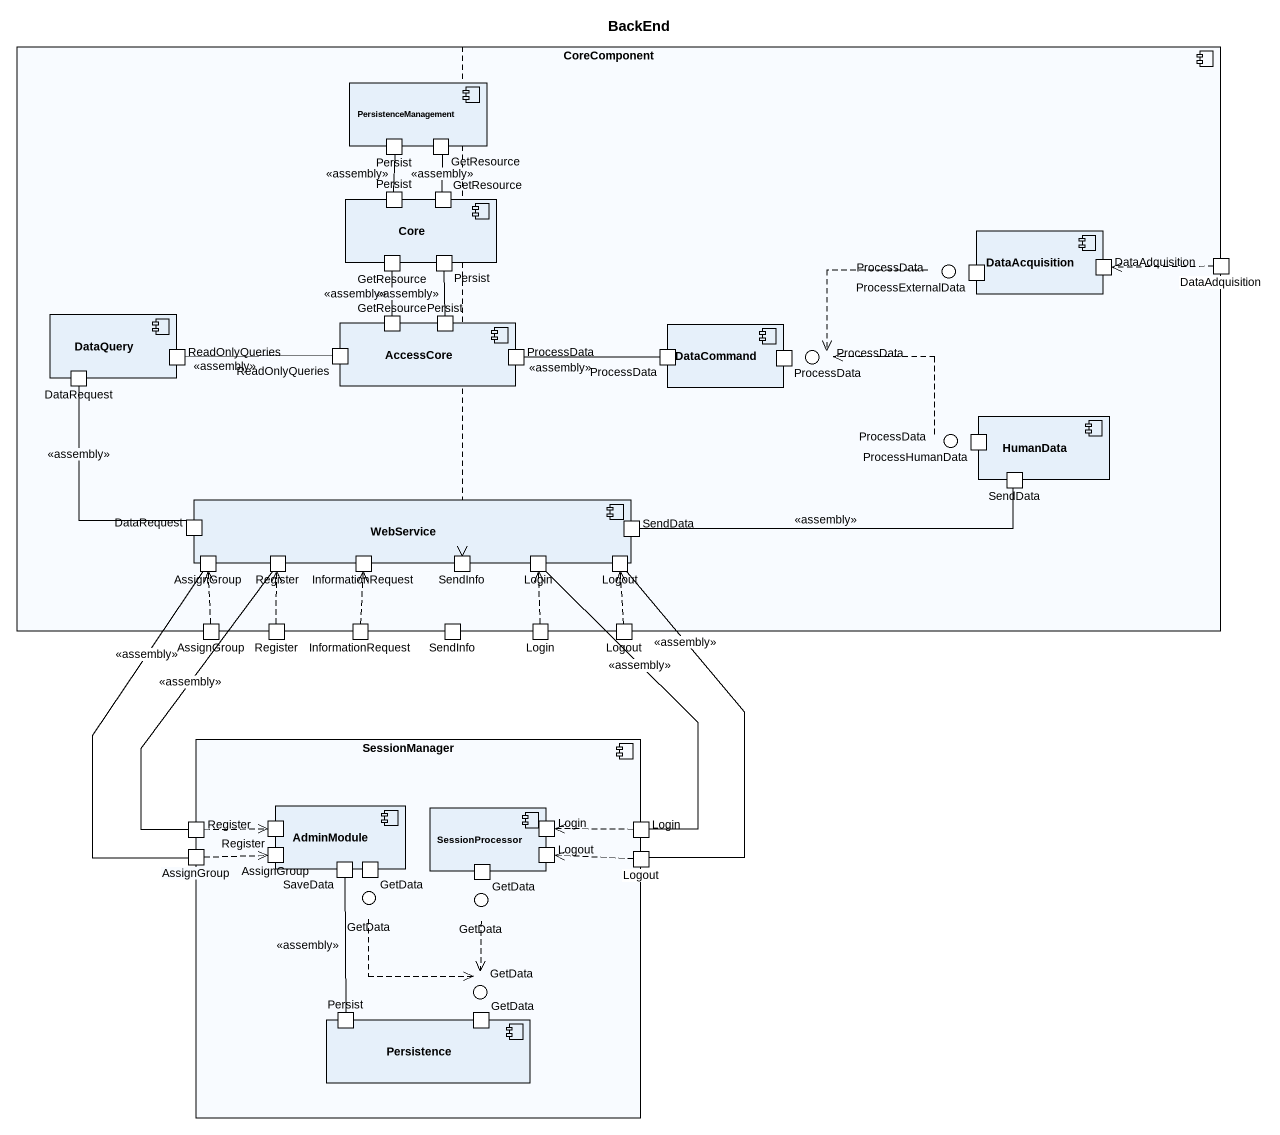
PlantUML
@startuml
title BackEnd
component CoreComponent {
  component PersistenceManagement {
    port Persist
    port GetResource
  }
  component Core {
    port "Persist" as Persist_2
    port "GetResource" as GetResource_2
    port "GetResource" as GetResource_3
    port "Persist" as Persist_3
  }
  component DataAcquisition {
    port DataAdquisition
    port ProcessExternalData
  }
  port "DataAdquisition" as DataAdquisition_2
  component DataQuery {
    port ReadOnlyQueries
    port DataRequest
  }
  component AccessCore {
    port "ReadOnlyQueries" as ReadOnlyQueries_2
    port "GetResource" as GetResource_4
    port "Persist" as Persist_4
    port "ProcessData" as ProcessData_2
  }
  component DataCommand {
    port "ProcessData" as ProcessData_3
    port "ProcessData" as ProcessData_4
  }
  component HumanData {
    port ProcessHumanData
    port SendData
  }
  component WebService {
    port "DataRequest" as DataRequest_2
    port "SendData" as SendData_2
    port AssignGroup
    port Register
    port InformationRequest
    port SendInfo
    port Login
    port Logout
  }
  port "AssignGroup" as AssignGroup_2
  port "Register" as Register_2
  port "InformationRequest" as InformationRequest_2
  port "SendInfo" as SendInfo_2
  port "Login" as Login_2
  port "Logout" as Logout_2
}
() ProcessData
() "ProcessData" as ProcessData_5
() "ProcessData" as ProcessData_6
component SessionManager {
  port "Register" as Register_3
  component AdminModule {
    port "Register" as Register_4
    port "AssignGroup" as AssignGroup_4
    port SaveData
    port GetData
  }
  component SessionProcessor {
    port "Login" as Login_3
    port "GetData" as GetData_3
    port "Logout" as Logout_3
  }
  port "Login" as Login_4
  port "AssignGroup" as AssignGroup_3
  port "Logout" as Logout_4
  component Persistence {
    port "Persist" as Persist_5
    port "GetData" as GetData_6
  }
}
() "GetData" as GetData_2
() "GetData" as GetData_4
() "GetData" as GetData_5
CoreComponent -right- ProcessData
CoreComponent -right- ProcessData_5
CoreComponent -right- ProcessData_6
SessionManager -up- GetData_2
SessionManager -right- GetData_4
SessionManager -- GetData_5
CoreComponent ..> SendInfo
Persist_2 -up- Persist : <<assembly>>
GetResource_2 -up- GetResource : <<assembly>>
DataAdquisition_2 .left.> DataAdquisition
ProcessData ..> ProcessData_5
ReadOnlyQueries -right- ReadOnlyQueries_2 : <<assembly>>
GetResource_4 -up- GetResource_3 : <<assembly>>
Persist_4 -up- Persist_3 : <<assembly>>
ProcessData_3 -left- ProcessData_2 : <<assembly>>
ProcessData_6 .up.> ProcessData_5
DataRequest_2 -up- DataRequest : <<assembly>>
SendData_2 -right- SendData : <<assembly>>
AssignGroup -- AssignGroup_3 : <<assembly>>
Register -- Register_3 : <<assembly>>
Login -- Login_4 : <<assembly>>
Logout -- Logout_4 : <<assembly>>
AssignGroup_2 .up.> AssignGroup
Register_2 .up.> Register
InformationRequest_2 .up.> InformationRequest
Login_2 .up.> Login
Logout_2 .up.> Logout
Register_3 .right.> Register_4
Login_4 .left.> Login_3
AssignGroup_3 .right.> AssignGroup_4
SaveData -- Persist_5 : <<assembly>>
GetData_2 ..> GetData_5
GetData_4 ..> GetData_5
Logout_4 .left.> Logout_3
@enduml
